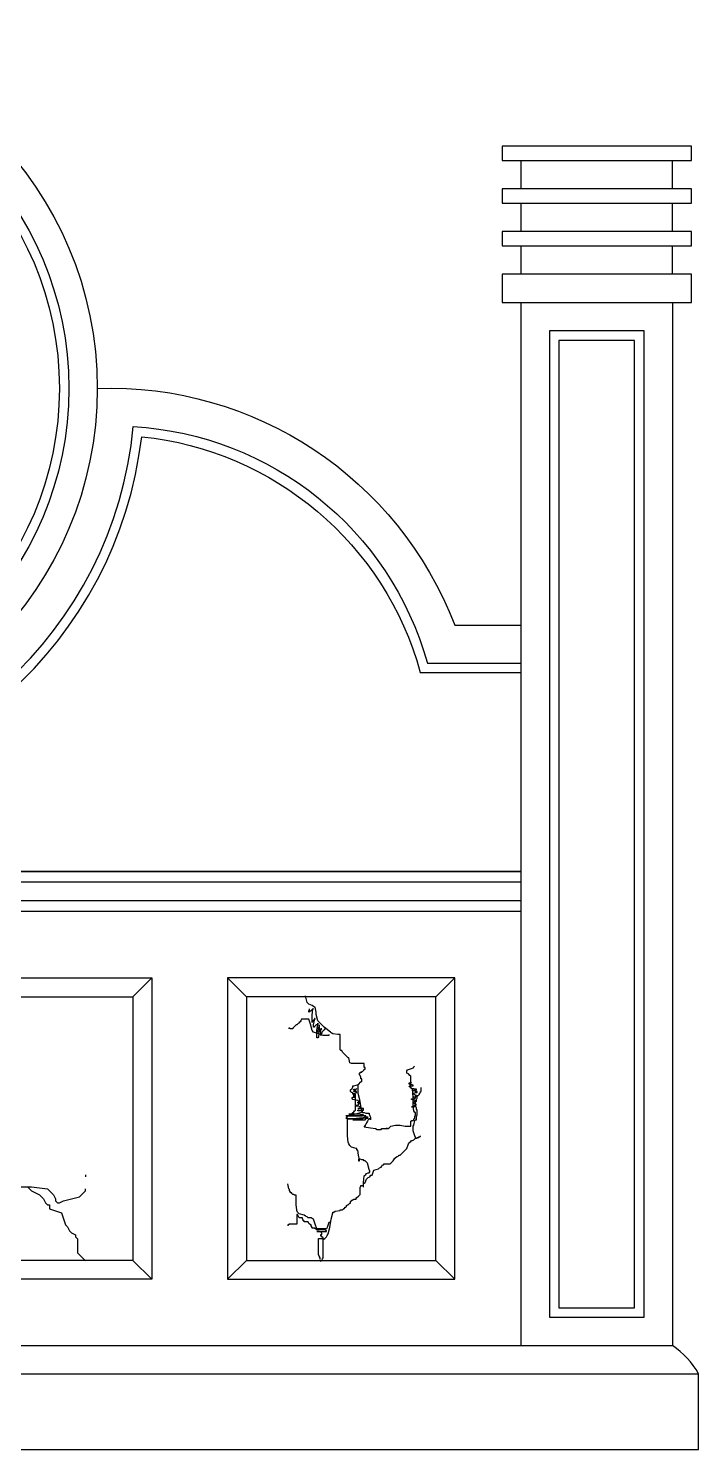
# Model space of a CAD drawing. Header units: metres. Extents: x 2432 to 4462, y 4349 to 5849.
# Drawn here: x 3755 to 4462, y 4349 to 5849 of the extents above; entities that cross this region are included whole.
import ezdxf

# ---------------------------------------------------------------- set-up
doc = ezdxf.new("R2010")
doc.units = ezdxf.units.M
for name, color, linetype in [('2', 2, 'Continuous'), ('3', 3, 'Continuous'), ('4', 4, 'Continuous'), ('7', 7, 'Continuous')]:
    doc.layers.add(name, color=color, linetype=linetype)

msp = doc.modelspace()

# ---------------------------------------------------------------- linework, layer by layer
for p, q in [((4049.03, 4820.98), (4047.34, 4827.77)), ((4050.73, 4819.29), (4049.03, 4820.98)), ((4052.42, 4818.44), (4050.73, 4819.29)), ((4054.12, 4817.59), (4052.42, 4818.44)), ((4055.81, 4816.74), (4054.12, 4817.59)), ((4056.66, 4815.89), (4055.81, 4816.74)), ((4042.25, 4801.47), (4041.41, 4800.63)), ((4043.1, 4803.17), (4042.25, 4801.47)), ((4050.73, 4803.17), (4043.1, 4803.17)), ((4050.73, 4812.5), (4051.58, 4812.5)), ((4050.73, 4810.8), (4050.73, 4812.5)), ((4052.42, 4811.65), (4050.73, 4810.8)), ((4052.42, 4798.08), (4050.73, 4803.17)), ((4051.58, 4812.5), (4051.58, 4814.2)), ((4054.12, 4813.35), (4052.42, 4811.65)), ((4054.12, 4807.41), (4054.97, 4814.2)), ((4054.97, 4814.2), (4054.12, 4813.35)), ((4054.12, 4799.78), (4054.12, 4807.41)), ((4055.81, 4802.32), (4054.12, 4800.63)), ((4055.81, 4814.2), (4054.97, 4814.2)), ((4054.97, 4814.2), (4055.81, 4814.2)), ((4056.66, 4803.17), (4055.81, 4802.32)), ((4055.81, 4797.23), (4056.66, 4802.32)), ((4057.51, 4815.89), (4056.66, 4815.89)), ((4056.66, 4804.02), (4056.66, 4803.17)), ((4057.51, 4804.02), (4056.66, 4804.02)), ((4056.66, 4802.32), (4057.51, 4804.02)), ((4058.36, 4810.8), (4057.51, 4815.89)), ((4058.36, 4808.26), (4058.36, 4810.8)), ((4060.05, 4801.47), (4058.36, 4808.26)), ((4066.83, 4794.69), (4060.05, 4801.47)), ((4029.54, 4793.84), (4029.54, 4792.99)), ((4030.39, 4793.84), (4029.54, 4793.84)), ((4031.24, 4792.99), (4030.39, 4793.84)), ((4033.78, 4792.99), (4031.24, 4792.99)), ((4035.47, 4795.54), (4033.78, 4793.84)), ((4033.78, 4793.84), (4033.78, 4792.99)), ((4037.17, 4797.23), (4035.47, 4795.54)), ((4038.02, 4797.23), (4037.17, 4797.23)), ((4038.86, 4798.08), (4038.02, 4797.23)), ((4039.71, 4798.93), (4038.86, 4798.08)), ((4040.56, 4798.93), (4039.71, 4798.93)), ((4041.41, 4800.63), (4040.56, 4799.78)), ((4040.56, 4799.78), (4040.56, 4798.93)), ((4054.12, 4791.3), (4052.42, 4798.08)), ((4054.12, 4800.63), (4054.12, 4799.78)), ((4055.81, 4789.6), (4054.12, 4791.3)), ((4055.81, 4794.69), (4055.81, 4797.23)), ((4056.66, 4794.69), (4055.81, 4794.69)), ((4060.9, 4787.9), (4055.81, 4789.6)), ((4058.36, 4797.23), (4056.66, 4795.54)), ((4056.66, 4795.54), (4056.66, 4794.69)), ((4060.05, 4798.08), (4058.36, 4797.23)), ((4059.2, 4791.3), (4060.05, 4798.08)), ((4059.2, 4783.66), (4059.2, 4791.3)), ((4060.05, 4798.93), (4060.05, 4798.08)), ((4060.05, 4798.08), (4060.05, 4798.93)), ((4060.05, 4791.3), (4060.9, 4792.15)), ((4060.05, 4789.6), (4060.05, 4791.3)), ((4060.9, 4789.6), (4060.05, 4789.6)), ((4060.9, 4793.84), (4061.75, 4795.54)), ((4060.9, 4792.15), (4060.9, 4793.84)), ((4061.75, 4791.3), (4060.9, 4784.51)), ((4061.75, 4790.45), (4060.9, 4789.6)), ((4065.98, 4786.21), (4060.9, 4787.9)), ((4061.75, 4797.23), (4061.75, 4791.3)), ((4061.75, 4795.54), (4061.75, 4797.23)), ((4062.59, 4792.15), (4061.75, 4790.45)), ((4063.44, 4792.99), (4062.59, 4792.15)), ((4064.29, 4792.99), (4063.44, 4792.99)), ((4063.44, 4792.15), (4064.29, 4792.99)), ((4063.44, 4786.21), (4063.44, 4792.15)), ((4064.29, 4788.75), (4063.44, 4787.06)), ((4063.44, 4787.06), (4063.44, 4786.21)), ((4065.14, 4790.45), (4064.29, 4788.75)), ((4066.83, 4792.15), (4065.14, 4790.45)), ((4073.61, 4789.6), (4066.83, 4794.69)), ((4067.68, 4792.99), (4066.83, 4792.15)), ((4067.68, 4793.84), (4067.68, 4792.99)), ((4071.91, 4787.06), (4071.91, 4786.21)), ((4074.46, 4788.75), (4073.61, 4789.6)), ((4076.15, 4787.9), (4074.46, 4788.75)), ((4081.24, 4787.06), (4076.15, 4787.9)), ((4083.78, 4787.06), (4081.24, 4787.06)), ((4083.78, 4770.94), (4083.78, 4787.06)), ((4060.05, 4783.66), (4059.2, 4783.66)), ((4060.9, 4784.51), (4060.05, 4783.66)), ((4071.91, 4786.21), (4065.98, 4786.21)), ((4084.63, 4770.09), (4083.78, 4770.94)), ((4085.47, 4770.09), (4084.63, 4770.09)), ((4086.32, 4768.4), (4085.47, 4770.09)), ((4091.41, 4763.31), (4086.32, 4768.4)), ((4092.25, 4762.46), (4091.41, 4763.31)), ((4093.1, 4762.46), (4092.25, 4762.46)), ((4093.95, 4757.37), (4093.1, 4762.46)), ((4095.64, 4756.52), (4093.95, 4757.37)), ((4109.2, 4756.52), (4095.64, 4756.52)), ((4109.2, 4752.28), (4109.2, 4756.52)), ((4104.12, 4746.35), (4104.97, 4746.35)), ((4104.12, 4744.65), (4104.12, 4746.35)), ((4104.97, 4743.8), (4104.12, 4744.65)), ((4104.97, 4747.19), (4106.66, 4747.19)), ((4104.97, 4746.35), (4104.97, 4747.19)), ((4105.81, 4742.11), (4104.97, 4743.8)), ((4105.81, 4740.41), (4105.81, 4742.11)), ((4106.66, 4748.04), (4107.51, 4748.04)), ((4106.66, 4747.19), (4106.66, 4748.04)), ((4107.51, 4748.04), (4109.2, 4749.74)), ((4110.05, 4752.28), (4109.2, 4752.28)), ((4109.2, 4750.59), (4110.05, 4750.59)), ((4109.2, 4749.74), (4109.2, 4750.59)), ((4110.05, 4750.59), (4110.05, 4752.28)), ((4154.12, 4748.89), (4154.96, 4749.74)), ((4154.12, 4746.35), (4154.12, 4748.89)), ((4155.81, 4745.5), (4154.12, 4746.35)), ((4154.96, 4749.74), (4160.05, 4751.43)), ((4157.51, 4743.8), (4155.81, 4745.5)), ((4158.35, 4742.95), (4157.51, 4743.8)), ((4158.35, 4731.08), (4158.35, 4742.95)), ((4160.05, 4751.43), (4161.74, 4752.28)), ((4161.74, 4753.13), (4162.42, 4753.81)), ((4161.74, 4752.28), (4161.74, 4753.13)), ((4094.8, 4728.54), (4096.49, 4730.23)), ((4094.8, 4726.84), (4094.8, 4728.54)), ((4095.64, 4725.99), (4094.8, 4726.84)), ((4096.49, 4730.23), (4097.34, 4731.93)), ((4097.34, 4732.78), (4098.19, 4732.78)), ((4097.34, 4731.93), (4097.34, 4732.78)), ((4098.19, 4732.78), (4103.27, 4734.47)), ((4098.19, 4729.38), (4100.73, 4729.38)), ((4098.19, 4728.54), (4098.19, 4729.38)), ((4099.88, 4727.69), (4098.19, 4728.54)), ((4098.19, 4727.69), (4100.73, 4727.69)), ((4098.19, 4726.84), (4098.19, 4727.69)), ((4100.73, 4726.84), (4098.19, 4726.84)), ((4100.73, 4727.69), (4099.88, 4727.69)), ((4100.73, 4729.38), (4101.58, 4730.23)), ((4101.58, 4725.99), (4100.73, 4726.84)), ((4102.42, 4733.62), (4102.42, 4725.14)), ((4103.27, 4734.47), (4105.81, 4737.02)), ((4106.66, 4740.41), (4105.81, 4740.41)), ((4105.81, 4737.02), (4106.66, 4737.86)), ((4106.66, 4737.86), (4106.66, 4740.41)), ((4156.66, 4736.17), (4158.35, 4736.17)), ((4156.66, 4735.32), (4156.66, 4736.17)), ((4157.51, 4734.47), (4156.66, 4735.32)), ((4157.51, 4731.93), (4156.66, 4732.78)), ((4156.66, 4732.78), (4160.9, 4732.78)), ((4159.2, 4734.47), (4157.51, 4734.47)), ((4159.2, 4730.23), (4157.51, 4731.93)), ((4158.35, 4736.17), (4159.2, 4737.02)), ((4159.2, 4730.23), (4158.35, 4731.08)), ((4160.9, 4733.62), (4159.2, 4734.47)), ((4160.05, 4729.38), (4159.2, 4730.23)), ((4164.29, 4729.38), (4159.2, 4730.23)), ((4160.9, 4720.9), (4160.05, 4729.38)), ((4160.05, 4727.69), (4160.05, 4728.54)), ((4160.05, 4728.54), (4164.29, 4728.54)), ((4161.74, 4727.69), (4160.05, 4727.69)), ((4160.9, 4732.78), (4160.9, 4733.62)), ((4163.44, 4726.84), (4161.74, 4727.69)), ((4165.13, 4726.84), (4163.44, 4726.84)), ((4164.29, 4728.54), (4164.29, 4729.38)), ((4165.13, 4725.99), (4165.13, 4726.84)), ((4168.52, 4726.84), (4169.37, 4726.84)), ((4168.52, 4725.99), (4168.52, 4726.84)), ((4169.37, 4726.84), (4169.37, 4731.08)), ((4096.49, 4725.99), (4095.64, 4725.99)), ((4098.19, 4724.29), (4096.49, 4725.99)), ((4096.49, 4720.05), (4097.34, 4720.9)), ((4096.49, 4719.21), (4096.49, 4720.05)), ((4097.34, 4718.36), (4096.49, 4719.21)), ((4097.34, 4725.14), (4099.03, 4725.14)), ((4097.34, 4724.29), (4097.34, 4725.14)), ((4099.88, 4724.29), (4097.34, 4724.29)), ((4097.34, 4720.9), (4099.03, 4720.9)), ((4102.42, 4717.51), (4097.34, 4718.36)), ((4099.88, 4724.29), (4098.19, 4724.29)), ((4098.19, 4723.45), (4099.88, 4723.45)), ((4098.19, 4721.75), (4098.19, 4723.45)), ((4099.03, 4721.75), (4098.19, 4721.75)), ((4099.03, 4725.14), (4100.73, 4725.99)), ((4099.03, 4720.9), (4099.03, 4721.75)), ((4099.88, 4723.45), (4099.88, 4724.29)), ((4099.88, 4707.33), (4099.88, 4724.29)), ((4100.73, 4725.99), (4101.58, 4725.99)), ((4100.73, 4712.42), (4101.58, 4712.42)), ((4100.73, 4711.57), (4100.73, 4712.42)), ((4103.27, 4711.57), (4100.73, 4711.57)), ((4101.58, 4712.42), (4103.27, 4713.27)), ((4102.42, 4725.14), (4104.12, 4718.36)), ((4103.27, 4716.66), (4102.42, 4717.51)), ((4102.42, 4715.81), (4104.12, 4715.81)), ((4102.42, 4714.96), (4102.42, 4715.81)), ((4103.27, 4714.12), (4102.42, 4714.96)), ((4104.12, 4716.66), (4103.27, 4716.66)), ((4104.12, 4714.12), (4103.27, 4714.12)), ((4103.27, 4713.27), (4104.12, 4714.12)), ((4104.97, 4710.72), (4103.27, 4711.57)), ((4104.12, 4718.36), (4105.81, 4709.88)), ((4104.12, 4715.81), (4104.12, 4716.66)), ((4159.2, 4718.36), (4159.2, 4719.21)), ((4159.2, 4719.21), (4161.74, 4719.21)), ((4160.9, 4718.36), (4159.2, 4718.36)), ((4160.05, 4710.72), (4160.9, 4711.57)), ((4160.9, 4725.14), (4161.74, 4725.14)), ((4160.9, 4724.29), (4160.9, 4725.14)), ((4161.74, 4724.29), (4160.9, 4724.29)), ((4160.9, 4720.9), (4161.74, 4720.9)), ((4163.44, 4720.9), (4160.9, 4720.9)), ((4160.9, 4711.57), (4160.9, 4720.9)), ((4162.59, 4717.51), (4160.9, 4718.36)), ((4160.9, 4714.96), (4161.74, 4715.81)), ((4160.9, 4714.12), (4160.9, 4714.96)), ((4162.59, 4714.12), (4160.9, 4714.12)), ((4160.9, 4711.57), (4161.74, 4711.57)), ((4161.74, 4706.48), (4160.9, 4711.57)), ((4161.74, 4725.14), (4163.44, 4725.99)), ((4163.44, 4722.6), (4161.74, 4724.29)), ((4161.74, 4720.9), (4163.44, 4721.75)), ((4161.74, 4719.21), (4162.59, 4720.05)), ((4161.74, 4715.81), (4162.59, 4716.66)), ((4161.74, 4711.57), (4162.59, 4712.42)), ((4162.59, 4720.05), (4163.44, 4720.05)), ((4163.44, 4717.51), (4162.59, 4717.51)), ((4162.59, 4716.66), (4163.44, 4716.66)), ((4163.44, 4713.27), (4162.59, 4714.12)), ((4162.59, 4712.42), (4163.44, 4712.42)), ((4163.44, 4725.99), (4165.13, 4725.99)), ((4164.29, 4722.6), (4163.44, 4722.6)), ((4163.44, 4721.75), (4164.29, 4721.75)), ((4163.44, 4720.05), (4163.44, 4720.9)), ((4163.44, 4716.66), (4163.44, 4717.51)), ((4163.44, 4715.81), (4164.29, 4716.66)), ((4163.44, 4710.72), (4163.44, 4715.81)), ((4164.29, 4713.27), (4163.44, 4713.27)), ((4163.44, 4712.42), (4164.29, 4713.27)), ((4164.29, 4721.75), (4164.29, 4722.6)), ((4164.29, 4718.36), (4165.13, 4720.05)), ((4164.29, 4716.66), (4164.29, 4718.36)), ((4165.13, 4721.75), (4165.98, 4722.6)), ((4165.13, 4720.05), (4165.13, 4721.75)), ((4165.98, 4722.6), (4166.83, 4723.45)), ((4166.83, 4723.45), (4167.68, 4724.29)), ((4167.68, 4725.14), (4168.52, 4725.99)), ((4167.68, 4724.29), (4167.68, 4725.14)), ((4110.9, 4701.39), (4089.71, 4701.39)), ((4089.71, 4701.39), (4107.51, 4701.39)), ((4089.71, 4698.85), (4090.56, 4698.85)), ((4091.41, 4698.85), (4089.71, 4698.85)), ((4090.56, 4698.85), (4091.41, 4700.55)), ((4091.41, 4700.55), (4092.25, 4701.39)), ((4091.41, 4680.19), (4091.41, 4698.85)), ((4092.25, 4701.39), (4093.1, 4701.39)), ((4092.25, 4698), (4105.81, 4698)), ((4097.34, 4698), (4092.25, 4698)), ((4093.1, 4703.09), (4099.03, 4703.09)), ((4102.42, 4703.09), (4093.1, 4703.09)), ((4093.1, 4701.39), (4094.8, 4702.24)), ((4094.8, 4702.24), (4096.49, 4703.94)), ((4096.49, 4703.94), (4097.34, 4704.79)), ((4097.34, 4704.79), (4098.19, 4704.79)), ((4104.12, 4698.85), (4097.34, 4698)), ((4097.34, 4697.15), (4110.05, 4697.15)), ((4099.03, 4697.15), (4097.34, 4697.15)), ((4098.19, 4705.64), (4099.03, 4706.48)), ((4098.19, 4704.79), (4098.19, 4705.64)), ((4099.03, 4706.48), (4099.88, 4707.33)), ((4099.03, 4703.09), (4105.81, 4704.79)), ((4105.81, 4698), (4099.03, 4697.15)), ((4102.42, 4709.03), (4103.27, 4709.03)), ((4108.35, 4709.03), (4102.42, 4709.03)), ((4102.42, 4707.33), (4108.35, 4707.33)), ((4102.42, 4706.48), (4102.42, 4707.33)), ((4107.51, 4706.48), (4102.42, 4706.48)), ((4107.51, 4702.24), (4102.42, 4703.09)), ((4103.27, 4709.03), (4104.97, 4709.88)), ((4113.44, 4698.85), (4104.12, 4698.85)), ((4105.81, 4710.72), (4104.97, 4710.72)), ((4104.97, 4709.88), (4105.81, 4709.88)), ((4105.81, 4709.88), (4105.81, 4710.72)), ((4105.81, 4709.88), (4107.51, 4704.79)), ((4105.81, 4704.79), (4106.66, 4705.64)), ((4105.81, 4698), (4107.51, 4698.85)), ((4107.51, 4698), (4105.81, 4698)), ((4106.66, 4705.64), (4107.51, 4705.64)), ((4107.51, 4705.64), (4107.51, 4706.48)), ((4107.51, 4704.79), (4109.2, 4704.79)), ((4108.35, 4702.24), (4107.51, 4702.24)), ((4107.51, 4701.39), (4108.35, 4702.24)), ((4107.51, 4698.85), (4109.2, 4699.7)), ((4109.2, 4698.85), (4107.51, 4698)), ((4108.35, 4707.33), (4108.35, 4709.03)), ((4109.2, 4704.79), (4110.9, 4703.94)), ((4109.2, 4699.7), (4110.05, 4699.7)), ((4110.9, 4698.85), (4109.2, 4698.85)), ((4110.05, 4700.55), (4110.9, 4700.55)), ((4110.05, 4699.7), (4110.05, 4700.55)), ((4110.05, 4697.15), (4111.74, 4698.85)), ((4110.9, 4703.94), (4114.29, 4703.94)), ((4110.9, 4700.55), (4110.9, 4701.39)), ((4111.74, 4699.7), (4110.9, 4698.85)), ((4113.44, 4699.7), (4111.74, 4699.7)), ((4111.74, 4698.85), (4113.44, 4698.85)), ((4113.44, 4697.15), (4112.59, 4695.46)), ((4114.29, 4698), (4113.44, 4697.15)), ((4114.29, 4703.94), (4114.29, 4703.09)), ((4114.29, 4703.09), (4115.13, 4701.39)), ((4115.98, 4698), (4114.29, 4698)), ((4115.13, 4701.39), (4115.98, 4699.7)), ((4115.98, 4699.7), (4115.98, 4697.15)), ((4115.98, 4697.15), (4115.98, 4698)), ((4159.2, 4710.72), (4160.05, 4710.72)), ((4163.44, 4710.72), (4159.2, 4710.72)), ((4160.9, 4696.31), (4161.74, 4697.15)), ((4162.59, 4704.79), (4161.74, 4706.48)), ((4161.74, 4698), (4162.59, 4698.85)), ((4161.74, 4697.15), (4161.74, 4698)), ((4163.44, 4704.79), (4162.59, 4704.79)), ((4162.59, 4700.55), (4163.44, 4702.24)), ((4162.59, 4698.85), (4162.59, 4700.55)), ((4162.59, 4696.31), (4163.44, 4697.15)), ((4164.29, 4709.88), (4163.44, 4710.72)), ((4163.44, 4702.24), (4163.44, 4704.79)), ((4163.44, 4697.15), (4164.29, 4697.15)), ((4164.29, 4708.18), (4164.29, 4709.88)), ((4165.13, 4707.33), (4164.29, 4708.18)), ((4164.29, 4700.55), (4165.13, 4702.24)), ((4164.29, 4697.15), (4164.29, 4700.55)), ((4165.13, 4702.24), (4165.13, 4707.33)), ((4110.05, 4690.37), (4109.2, 4690.37)), ((4109.2, 4690.37), (4109.2, 4689.52)), ((4109.2, 4689.52), (4115.98, 4688.67)), ((4110.9, 4692.07), (4110.05, 4691.22)), ((4110.05, 4691.22), (4110.05, 4690.37)), ((4111.74, 4693.76), (4110.9, 4692.07)), ((4112.59, 4695.46), (4111.74, 4693.76)), ((4115.98, 4688.67), (4121.07, 4687.82)), ((4121.07, 4687.82), (4122.76, 4686.98)), ((4122.76, 4686.98), (4127, 4686.98)), ((4127, 4686.98), (4127.85, 4687.82)), ((4127.85, 4687.82), (4132.93, 4687.82)), ((4132.93, 4688.67), (4132.93, 4687.82)), ((4132.93, 4687.82), (4132.93, 4688.67)), ((4132.93, 4687.82), (4134.63, 4687.82)), ((4134.63, 4687.82), (4135.47, 4688.67)), ((4135.47, 4688.67), (4137.17, 4690.37)), ((4137.17, 4690.37), (4142.25, 4691.22)), ((4142.25, 4691.22), (4147.34, 4691.22)), ((4147.34, 4691.22), (4152.42, 4690.37)), ((4152.42, 4690.37), (4158.35, 4690.37)), ((4158.35, 4695.46), (4159.2, 4695.46)), ((4158.35, 4690.37), (4158.35, 4695.46)), ((4159.2, 4695.46), (4159.2, 4696.31)), ((4159.2, 4696.31), (4160.9, 4696.31)), ((4160.9, 4690.37), (4161.74, 4691.22)), ((4160.9, 4685.28), (4160.9, 4690.37)), ((4162.59, 4680.19), (4160.9, 4685.28)), ((4161.74, 4691.22), (4162.59, 4696.31)), ((4092.25, 4673.41), (4091.41, 4680.19)), ((4093.1, 4671.71), (4092.25, 4673.41)), ((4093.95, 4670.01), (4093.1, 4671.71)), ((4095.64, 4668.32), (4093.95, 4670.01)), ((4100.73, 4666.62), (4095.64, 4668.32)), ((4101.58, 4666.62), (4100.73, 4666.62)), ((4101.58, 4664.92), (4101.58, 4666.62)), ((4152.42, 4664.92), (4154.12, 4666.62)), ((4154.12, 4666.62), (4155.81, 4671.71)), ((4155.81, 4671.71), (4157.51, 4673.41)), ((4157.51, 4673.41), (4158.35, 4674.25)), ((4158.35, 4674.25), (4159.2, 4675.1)), ((4159.2, 4675.1), (4160.05, 4675.1)), ((4160.05, 4675.1), (4161.74, 4675.95)), ((4161.74, 4675.95), (4162.59, 4676.8)), ((4163.44, 4678.5), (4162.59, 4680.19)), ((4162.59, 4676.8), (4164.29, 4677.65)), ((4163.44, 4677.65), (4163.44, 4678.5)), ((4164.29, 4677.65), (4165.13, 4677.65)), ((4165.13, 4678.5), (4166.83, 4678.5)), ((4165.13, 4677.65), (4165.13, 4678.5)), ((4166.83, 4678.5), (4167.68, 4679.34)), ((4167.68, 4679.34), (4168.52, 4679.34)), ((4168.52, 4679.34), (4168.52, 4680.19)), ((4102.42, 4664.92), (4101.58, 4664.92)), ((4103.27, 4659.84), (4102.42, 4664.92)), ((4104.12, 4654.75), (4103.27, 4659.84)), ((4103.27, 4655.6), (4103.27, 4653.9)), ((4104.97, 4655.6), (4103.27, 4655.6)), ((4103.27, 4653.9), (4104.12, 4653.9)), ((4104.12, 4653.9), (4104.12, 4654.75)), ((4106.66, 4654.75), (4104.97, 4655.6)), ((4108.35, 4654.75), (4106.66, 4654.75)), ((4109.2, 4653.9), (4108.35, 4654.75)), ((4110.05, 4653.9), (4109.2, 4653.9)), ((4110.9, 4653.05), (4110.05, 4653.9)), ((4112.59, 4651.35), (4110.9, 4653.05)), ((4137.17, 4651.35), (4139.71, 4653.9)), ((4139.71, 4653.9), (4140.56, 4654.75)), ((4140.56, 4654.75), (4141.41, 4656.44)), ((4141.41, 4656.44), (4142.25, 4656.44)), ((4142.25, 4657.29), (4143.95, 4658.14)), ((4142.25, 4656.44), (4142.25, 4657.29)), ((4143.95, 4658.14), (4145.64, 4658.99)), ((4145.64, 4658.99), (4145.64, 4659.84)), ((4145.64, 4659.84), (4147.34, 4659.84)), ((4147.34, 4659.84), (4149.03, 4661.53)), ((4149.03, 4661.53), (4150.73, 4663.23)), ((4150.73, 4663.23), (4151.57, 4664.08)), ((4151.57, 4664.08), (4152.42, 4664.92)), ((3814.94, 4639.11), (3814.94, 4636.99)), ((4108.35, 4631), (4109.2, 4637.78)), ((4109.2, 4637.78), (4110.9, 4639.48)), ((4110.9, 4639.48), (4111.74, 4640.33)), ((4111.74, 4640.33), (4113.44, 4641.18)), ((4114.29, 4644.57), (4112.59, 4651.35)), ((4113.44, 4641.18), (4114.29, 4641.18)), ((4113.44, 4636.09), (4115.13, 4636.94)), ((4115.13, 4642.87), (4114.29, 4644.57)), ((4114.29, 4641.18), (4115.13, 4642.03)), ((4115.13, 4642.03), (4115.13, 4642.87)), ((4115.13, 4636.94), (4115.98, 4637.78)), ((4115.98, 4638.63), (4117.68, 4638.63)), ((4115.98, 4637.78), (4115.98, 4638.63)), ((4117.68, 4638.63), (4119.37, 4643.72)), ((4119.37, 4643.72), (4124.46, 4645.42)), ((4124.46, 4645.42), (4125.3, 4646.27)), ((4125.3, 4646.27), (4127, 4647.11)), ((4127, 4647.11), (4127.85, 4647.96)), ((4127.85, 4647.96), (4128.69, 4649.66)), ((4128.69, 4649.66), (4129.54, 4649.66)), ((4129.54, 4649.66), (4130.39, 4650.51)), ((4130.39, 4650.51), (4136.32, 4650.51)), ((4136.32, 4650.51), (4137.17, 4651.35)), ((3744.97, 4626.4), (3757.69, 4626.4)), ((3753.45, 4626.4), (3755.57, 4624.28)), ((3755.57, 4624.28), (3757.69, 4622.16)), ((3757.69, 4626.4), (3774.65, 4624.28)), ((3757.69, 4622.16), (3761.93, 4620.04)), ((3774.65, 4624.28), (3778.89, 4620.04)), ((3812.82, 4620.04), (3814.94, 4622.16)), ((3814.94, 4622.16), (3814.94, 4624.28)), ((4029.54, 4624.21), (4028.7, 4629.3)), ((4030.39, 4623.37), (4029.54, 4624.21)), ((4030.39, 4622.52), (4030.39, 4623.37)), ((4031.24, 4620.82), (4030.39, 4622.52)), ((4104.97, 4625.91), (4105.81, 4626.76)), ((4104.97, 4618.28), (4104.97, 4625.91)), ((4105.81, 4627.61), (4107.51, 4627.61)), ((4105.81, 4626.76), (4105.81, 4627.61)), ((4107.51, 4627.61), (4108.35, 4628.46)), ((4108.35, 4625.91), (4108.35, 4631)), ((4108.35, 4629.3), (4109.2, 4630.15)), ((4108.35, 4628.46), (4108.35, 4629.3)), ((4109.2, 4630.15), (4110.05, 4631)), ((4110.05, 4631), (4110.9, 4632.7)), ((4110.9, 4632.7), (4111.74, 4634.39)), ((4111.74, 4634.39), (4113.44, 4636.09)), ((3761.93, 4620.04), (3766.17, 4617.92)), ((3766.17, 4617.92), (3770.41, 4613.69)), ((3770.41, 4613.69), (3772.53, 4609.45)), ((3772.53, 4609.45), (3774.65, 4607.33)), ((3774.65, 4607.33), (3776.77, 4607.33)), ((3776.77, 4607.33), (3776.77, 4603.09)), ((3778.89, 4620.04), (3781.01, 4617.92)), ((3781.01, 4617.92), (3783.13, 4613.69)), ((3783.13, 4613.69), (3783.13, 4611.57)), ((3783.13, 4611.57), (3785.25, 4609.45)), ((3785.25, 4609.45), (3787.37, 4609.45)), ((3787.37, 4609.45), (3791.61, 4611.57)), ((3791.61, 4611.57), (3808.58, 4615.81)), ((3808.58, 4615.81), (3812.82, 4620.04)), ((4031.24, 4619.97), (4031.24, 4620.82)), ((4032.93, 4619.97), (4031.24, 4619.97)), ((4032.93, 4619.13), (4032.93, 4619.97)), ((4033.78, 4618.28), (4032.93, 4619.13)), ((4034.63, 4618.28), (4033.78, 4618.28)), ((4035.47, 4617.43), (4034.63, 4618.28)), ((4037.17, 4617.43), (4035.47, 4617.43)), ((4037.17, 4607.25), (4037.17, 4617.43)), ((4038.02, 4602.16), (4037.17, 4607.25)), ((4090.56, 4606.4), (4091.41, 4607.25)), ((4090.56, 4605.56), (4090.56, 4606.4)), ((4091.41, 4607.25), (4092.25, 4607.25)), ((4092.25, 4607.25), (4093.1, 4608.1)), ((4093.1, 4608.1), (4093.95, 4608.95)), ((4093.95, 4608.95), (4094.8, 4608.95)), ((4094.8, 4610.64), (4095.64, 4611.49)), ((4094.8, 4608.95), (4094.8, 4610.64)), ((4095.64, 4612.34), (4096.49, 4612.34)), ((4095.64, 4611.49), (4095.64, 4612.34)), ((4096.49, 4612.34), (4098.19, 4613.19)), ((4098.19, 4613.19), (4100.73, 4613.19)), ((4100.73, 4614.04), (4101.58, 4614.88)), ((4100.73, 4613.19), (4100.73, 4614.04)), ((4101.58, 4614.88), (4103.27, 4616.58)), ((4103.27, 4616.58), (4104.97, 4618.28)), ((3776.77, 4603.09), (3789.49, 4598.86)), ((3789.49, 4598.86), (3793.73, 4586.14)), ((4038.02, 4601.31), (4038.02, 4602.16)), ((4038.86, 4599.62), (4038.02, 4601.31)), ((4038.02, 4597.07), (4038.02, 4586.9)), ((4038.86, 4597.07), (4038.02, 4597.07)), ((4040.56, 4597.92), (4038.86, 4599.62)), ((4040.56, 4593.68), (4038.86, 4597.07)), ((4045.64, 4596.23), (4040.56, 4597.92)), ((4043.95, 4593.68), (4040.56, 4593.68)), ((4043.95, 4592.83), (4043.95, 4593.68)), ((4044.8, 4591.14), (4043.95, 4592.83)), ((4047.34, 4595.38), (4045.64, 4596.23)), ((4049.03, 4594.53), (4047.34, 4595.38)), ((4049.88, 4593.68), (4049.03, 4594.53)), ((4053.27, 4593.68), (4049.88, 4593.68)), ((4054.12, 4592.83), (4053.27, 4593.68)), ((4055.81, 4591.99), (4054.12, 4592.83)), ((4057.51, 4586.9), (4055.81, 4591.99)), ((4072.76, 4583.5), (4074.46, 4591.99)), ((4074.46, 4591.99), (4076.15, 4598.77)), ((4076.15, 4599.62), (4077, 4599.62)), ((4076.15, 4598.77), (4076.15, 4599.62)), ((4077, 4599.62), (4078.69, 4600.47)), ((4078.69, 4600.47), (4083.78, 4601.31)), ((4083.78, 4602.16), (4086.32, 4602.16)), ((4083.78, 4601.31), (4083.78, 4602.16)), ((4086.32, 4602.16), (4087.17, 4603.01)), ((4087.17, 4603.01), (4088.02, 4603.01)), ((4088.02, 4603.86), (4088.86, 4603.86)), ((4088.02, 4603.01), (4088.02, 4603.86)), ((4088.86, 4603.86), (4088.86, 4604.71)), ((4088.86, 4604.71), (4089.71, 4604.71)), ((4089.71, 4604.71), (4090.56, 4605.56)), ((3793.73, 4586.14), (3795.85, 4584.03)), ((3795.85, 4584.03), (3797.97, 4579.79)), ((3797.97, 4579.79), (3800.09, 4577.67)), ((3800.09, 4577.67), (3804.34, 4575.55)), ((4028.7, 4586.05), (4028.7, 4585.2)), ((4029.54, 4586.05), (4028.7, 4586.05)), ((4038.02, 4586.9), (4029.54, 4586.9)), ((4029.54, 4586.9), (4029.54, 4586.05)), ((4044.8, 4590.29), (4044.8, 4591.14)), ((4045.64, 4590.29), (4044.8, 4590.29)), ((4045.64, 4589.44), (4045.64, 4590.29)), ((4049.88, 4589.44), (4045.64, 4589.44)), ((4050.73, 4587.74), (4049.88, 4589.44)), ((4052.42, 4586.05), (4050.73, 4587.74)), ((4053.27, 4586.05), (4052.42, 4586.05)), ((4053.27, 4585.2), (4053.27, 4586.05)), ((4054.12, 4583.5), (4053.27, 4585.2)), ((4054.12, 4582.66), (4054.12, 4583.5)), ((4057.51, 4582.66), (4054.12, 4582.66)), ((4059.2, 4581.81), (4057.51, 4586.9)), ((4057.51, 4581.81), (4057.51, 4582.66)), ((4058.36, 4581.81), (4057.51, 4581.81)), ((4059.2, 4580.96), (4058.36, 4581.81)), ((4069.37, 4581.81), (4059.2, 4581.81)), ((4067.68, 4580.96), (4059.2, 4580.96)), ((4059.2, 4579.26), (4069.37, 4579.26)), ((4061.75, 4579.26), (4059.2, 4579.26)), ((4063.44, 4578.42), (4061.75, 4579.26)), ((4064.29, 4577.57), (4063.44, 4578.42)), ((4064.29, 4575.87), (4064.29, 4577.57)), ((4068.53, 4580.11), (4067.68, 4580.96)), ((4069.37, 4580.11), (4068.53, 4580.11)), ((4070.22, 4583.5), (4069.37, 4581.81)), ((4069.37, 4579.26), (4069.37, 4580.11)), ((4071.91, 4588.59), (4070.22, 4583.5)), ((4070.22, 4575.02), (4071.07, 4576.72)), ((4071.07, 4576.72), (4072.76, 4583.5)), ((4073.61, 4588.59), (4071.91, 4588.59)), ((3804.34, 4575.55), (3804.34, 4573.43)), ((3804.34, 4573.43), (3806.46, 4571.31)), ((3806.46, 4571.31), (3806.46, 4556.48)), ((4060.9, 4571.63), (4065.98, 4571.63)), ((4060.9, 4554.67), (4060.9, 4571.63)), ((4063.44, 4575.87), (4064.29, 4575.87)), ((4063.44, 4575.02), (4063.44, 4575.87)), ((4064.29, 4573.33), (4063.44, 4575.02)), ((4065.98, 4572.48), (4064.29, 4573.33)), ((4065.98, 4571.63), (4065.98, 4572.48)), ((4065.98, 4570.78), (4067.68, 4571.63)), ((4065.98, 4551.27), (4065.98, 4570.78)), ((4067.68, 4571.63), (4069.37, 4573.33)), ((4069.37, 4573.33), (4070.22, 4575.02)), ((3806.46, 4556.48), (3808.58, 4554.37)), ((3808.58, 4554.37), (3814.94, 4548.01)), ((4061.75, 4552.97), (4060.9, 4554.67)), ((4062.59, 4551.27), (4061.75, 4552.97)), ((4062.59, 4549.58), (4062.59, 4551.27)), ((4062.59, 4547.88), (4064.29, 4548.73)), ((4064.29, 4548.73), (4065.14, 4550.43)), ((4065.14, 4550.43), (4065.98, 4551.27))]:
    msp.add_line(p, q)
at = {"layer": '2'}
msp.add_line((2432.02, 4348.88), (4462.39, 4348.88), dxfattribs=at)
at = {"layer": '3'}
for p, q in [((4274.76, 4948.11), (2619.66, 4948.11)), ((4274.76, 4928.11), (2619.66, 4928.11)), ((3864.76, 4826.88), (3884.76, 4846.88)), ((3984.76, 4826.88), (3964.76, 4846.88)), ((4184.76, 4826.88), (4204.76, 4846.88)), ((3864.76, 4548.64), (3884.76, 4528.64)), ((3984.76, 4548.64), (3964.76, 4528.64)), ((4184.76, 4548.64), (4204.76, 4528.64))]:
    msp.add_line(p, q, dxfattribs=at)
for points in [[(4454.76, 5724.88), (4254.76, 5724.88), (4254.76, 5709.88), (4454.76, 5709.88)], [(4454.76, 5679.88), (4254.76, 5679.88), (4254.76, 5664.88), (4454.76, 5664.88)], [(4454.76, 5634.88), (4254.76, 5634.88), (4254.76, 5619.88), (4454.76, 5619.88)], [(4454.76, 5589.88), (4254.76, 5589.88), (4254.76, 5559.88), (4454.76, 5559.88)], [(4394.76, 5519.88), (4314.76, 5519.88), (4314.76, 4498.64), (4394.76, 4498.64)], [(3029.66, 4826.88), (3864.76, 4826.88), (3864.76, 4548.64), (3029.66, 4548.64)], [(4184.76, 4548.64), (4184.76, 4826.88), (3984.76, 4826.88), (3984.76, 4548.64)]]:
    msp.add_lwpolyline(points, close=True, dxfattribs=at)
msp.add_lwpolyline([(2619.66, 5179.33), (2718.45, 5179.33, -0.32), (3029.16, 5428.9, 0.91), (3865.26, 5428.9, -0.32), (4175.97, 5179.33), (4274.76, 5179.33)], format="xyb", dxfattribs=at)
msp.add_circle((3447.21, 5469.33), 350, dxfattribs=at)
at = {"layer": '4'}
for p, q in [((4274.76, 5559.88), (4274.76, 4458.64)), ((4434.76, 5559.88), (4434.76, 4458.64)), ((2619.66, 4959.33), (4274.76, 4959.33)), ((4274.76, 4916.88), (2619.66, 4916.88)), ((2459.66, 4458.64), (4434.76, 4458.64)), ((4462.39, 4348.88), (4462.39, 4428.88))]:
    msp.add_line(p, q, dxfattribs=at)
msp.add_lwpolyline([(4434.76, 5559.88), (4454.76, 5559.88), (4454.76, 5589.88), (4434.76, 5589.88), (4434.76, 5619.88), (4454.76, 5619.88), (4454.76, 5634.88), (4434.76, 5634.88), (4434.76, 5664.88), (4454.76, 5664.88), (4454.76, 5679.88), (4434.76, 5679.88), (4434.76, 5709.88), (4454.76, 5709.88), (4454.76, 5724.88), (4254.76, 5724.88), (4254.76, 5709.88), (4274.76, 5709.88), (4274.76, 5679.88), (4254.76, 5679.88), (4254.76, 5664.88), (4274.76, 5664.88), (4274.76, 5634.88), (4254.76, 5634.88), (4254.76, 5619.88), (4274.76, 5619.88), (4274.76, 5589.88), (4254.76, 5589.88), (4254.76, 5559.88), (4274.76, 5559.88)], dxfattribs=at)
msp.add_lwpolyline([(3827.21, 5469.33, -0.32), (4204.76, 5219.33), (4274.76, 5219.33)], format="xyb", dxfattribs=at)
msp.add_circle((3447.21, 5469.33), 380, dxfattribs=at)
msp.add_arc((4386.04, 4385.67), 87.73, 29.5, 56.27, dxfattribs=at)
at = {"layer": '7'}
msp.add_line((2432.02, 4428.88), (4462.39, 4428.88), dxfattribs=at)
for points in [[(4404.76, 5529.88), (4304.76, 5529.88), (4304.76, 4488.64), (4404.76, 4488.64)], [(3009.66, 4846.88), (3884.76, 4846.88), (3884.76, 4528.64), (3009.66, 4528.64)], [(4204.76, 4528.64), (4204.76, 4846.88), (3964.76, 4846.88), (3964.76, 4528.64)]]:
    msp.add_lwpolyline(points, close=True, dxfattribs=at)
msp.add_lwpolyline([(4274.76, 5169.33), (4274.76, 4959.33), (2619.66, 4959.33), (2619.66, 5169.33), (2726.05, 5169.33, -0.31), (3020.26, 5418.16, 0.89), (3874.15, 5418.16, -0.31), (4168.37, 5169.33)], format="xyb", close=True, dxfattribs=at)
msp.add_circle((3447.21, 5469.33), 340, dxfattribs=at)

doc.saveas('drawing.dxf')
